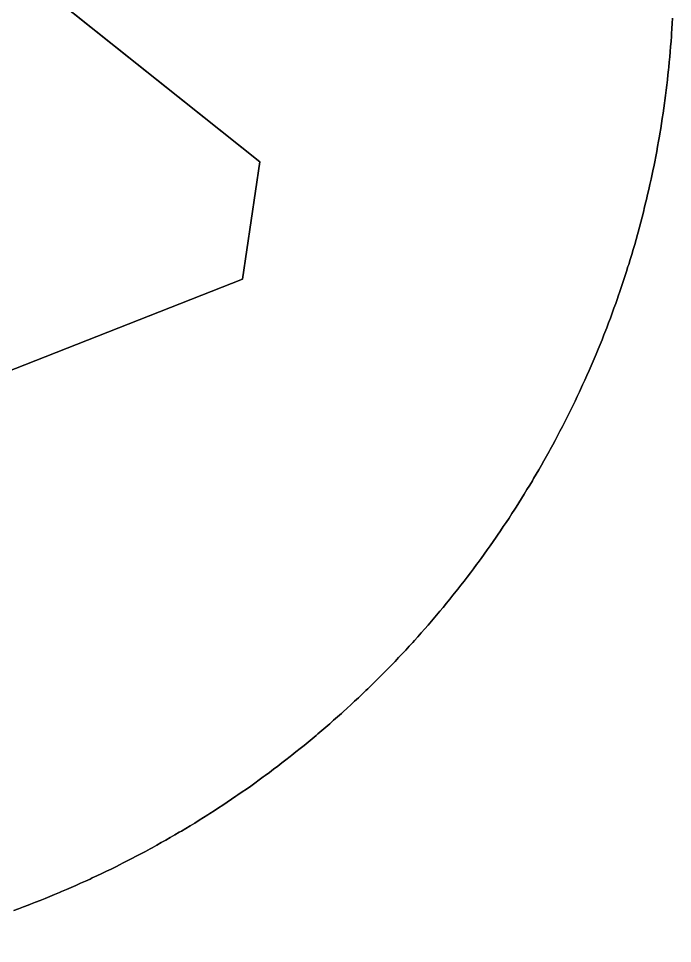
# Model space of a CAD drawing. Header units: metres. Extents: x 708058 to 716328, y 4237327 to 4243479.
# Drawn here: x 714371 to 716325, y 4237562 to 4240324 of the extents above; entities that cross this region are included whole.
import ezdxf

# ---------------------------------------------------------------- set-up
doc = ezdxf.new("R2010")
doc.units = ezdxf.units.M

msp = doc.modelspace()

# ---------------------------------------------------------------- linework, layer by layer
at = {"layer": 'AUX_LOC IAT'}
msp.add_polyline3d([(710852.4, 4243271.5, 107.7), (709995.8, 4237561.9, 107.7), (715039.4, 4239545.4, 13.8), (715091.9, 4239895.4, 13.8), (710852.4, 4243271.5, 107.7)], dxfattribs=at)
at = {"layer": 'AUX_RECNET LEAL'}
msp.add_polyline3d([(714356.3, 4237660.4, 235.9), (714370.8, 4237665.8, 235.9), (714385.3, 4237671.2, 235.9), (714399.8, 4237676.7, 235.9), (714406.6, 4237679.3, 235.9), (714421.1, 4237684.9, 235.9), (714435.5, 4237690.6, 235.9), (714449.9, 4237696.4, 235.9), (714464.2, 4237702.2, 235.9), (714478.5, 4237708.1, 235.9), (714492.8, 4237714.1, 235.9), (714499.6, 4237716.9, 235.9), (714513.8, 4237723, 235.9), (714528, 4237729.1, 235.9), (714542.2, 4237735.4, 235.9), (714556.4, 4237741.7, 235.9), (714570.5, 4237748.1, 235.9), (714584.6, 4237754.5, 235.9), (714591.2, 4237757.6, 235.9), (714605.2, 4237764.1, 235.9), (714619.2, 4237770.8, 235.9), (714633.2, 4237777.5, 235.9), (714647.1, 4237784.2, 235.9), (714661, 4237791.1, 235.9), (714674.9, 4237798, 235.9), (714681.4, 4237801.3, 235.9), (714695.2, 4237808.3, 235.9), (714709, 4237815.4, 235.9), (714722.7, 4237822.6, 235.9), (714736.4, 4237829.8, 235.9), (714750.1, 4237837.1, 235.9), (714763.7, 4237844.5, 235.9), (714770.1, 4237848, 235.9), (714783.7, 4237855.5, 235.9), (714797.2, 4237863, 235.9), (714810.7, 4237870.6, 235.9), (714824.2, 4237878.3, 235.9), (714837.6, 4237886.1, 235.9), (714850.9, 4237893.9, 235.9), (714857.2, 4237897.6, 235.9), (714870.5, 4237905.5, 235.9), (714883.8, 4237913.5, 235.9), (714897, 4237921.6, 235.9), (714910.2, 4237929.7, 235.9), (714923.4, 4237937.9, 235.9), (714936.5, 4237946.2, 235.9), (714942.6, 4237950.1, 235.9), (714955.7, 4237958.5, 235.9), (714968.6, 4237966.9, 235.9), (714981.6, 4237975.4, 235.9), (714994.5, 4237984, 235.9), (715007.4, 4237992.7, 235.9), (715020.2, 4238001.4, 235.9), (715026.2, 4238005.5, 235.9), (715039, 4238014.3, 235.9), (715051.7, 4238023.1, 235.9), (715064.3, 4238032.1, 235.9), (715076.9, 4238041.1, 235.9), (715089.5, 4238050.1, 235.9), (715102, 4238059.3, 235.9), (715107.9, 4238063.6, 235.9), (715120.3, 4238072.8, 235.9), (715132.7, 4238082.1, 235.9), (715145.1, 4238091.4, 235.9), (715157.4, 4238100.9, 235.9), (715169.7, 4238110.3, 235.9), (715181.9, 4238119.9, 235.9), (715187.6, 4238124.4, 235.9), (715199.7, 4238134, 235.9), (715211.8, 4238143.7, 235.9), (715223.9, 4238153.5, 235.9), (715235.8, 4238163.3, 235.9), (715247.8, 4238173.2, 235.9), (715259.7, 4238183.1, 235.9), (715265.2, 4238187.8, 235.9), (715277, 4238197.8, 235.9), (715288.8, 4238207.9, 235.9), (715300.5, 4238218.1, 235.9), (715312.1, 4238228.3, 235.9), (715323.7, 4238238.6, 235.9), (715335.3, 4238248.9, 235.9), (715340.7, 4238253.8, 235.9), (715352.2, 4238264.2, 235.9), (715363.6, 4238274.7, 235.9), (715374.9, 4238285.2, 235.9), (715386.2, 4238295.8, 235.9), (715397.5, 4238306.5, 235.9), (715408.7, 4238317.2, 235.9), (715413.9, 4238322.3, 235.9), (715425, 4238333.1, 235.9), (715436.1, 4238343.9, 235.9), (715447.1, 4238354.8, 235.9), (715458, 4238365.8, 235.9), (715468.9, 4238376.8, 235.9), (715479.7, 4238387.9, 235.9), (715484.8, 4238393.2, 235.9), (715495.6, 4238404.3, 235.9), (715506.2, 4238415.5, 235.9), (715516.9, 4238426.8, 235.9), (715527.4, 4238438.1, 235.9), (715537.9, 4238449.5, 235.9), (715548.4, 4238461, 235.9), (715553.3, 4238466.4, 235.9), (715563.7, 4238477.9, 235.9), (715574, 4238489.5, 235.9), (715584.2, 4238501.1, 235.9), (715594.4, 4238512.8, 235.9), (715604.5, 4238524.5, 235.9), (715614.6, 4238536.3, 235.9), (715619.3, 4238541.8, 235.9), (715629.3, 4238553.7, 235.9), (715639.2, 4238565.6, 235.9), (715649, 4238577.6, 235.9), (715658.8, 4238589.6, 235.9), (715668.5, 4238601.6, 235.9), (715678.2, 4238613.7, 235.9), (715682.7, 4238619.5, 235.9), (715692.3, 4238631.6, 235.9), (715701.8, 4238643.9, 235.9), (715711.3, 4238656.1, 235.9), (715720.6, 4238668.5, 235.9), (715730, 4238680.9, 235.9), (715739.2, 4238693.3, 235.9), (715743.6, 4238699.2, 235.9), (715752.7, 4238711.6, 235.9), (715761.8, 4238724.2, 235.9), (715770.8, 4238736.8, 235.9), (715779.8, 4238749.4, 235.9), (715788.7, 4238762.1, 235.9), (715797.5, 4238774.8, 235.9), (715801.7, 4238780.8, 235.9), (715810.4, 4238793.6, 235.9), (715819.1, 4238806.5, 235.9), (715827.7, 4238819.4, 235.9), (715836.2, 4238832.3, 235.9), (715844.7, 4238845.3, 235.9), (715853.1, 4238858.3, 235.9), (715857, 4238864.4, 235.9), (715865.3, 4238877.5, 235.9), (715873.6, 4238890.6, 235.9), (715881.7, 4238903.8, 235.9), (715889.8, 4238917, 235.9), (715897.9, 4238930.2, 235.9), (715905.8, 4238943.5, 235.9), (715909.6, 4238949.8, 235.9), (715917.4, 4238963.2, 235.9), (715925.2, 4238976.5, 235.9), (715932.9, 4238990, 235.9), (715940.6, 4239003.4, 235.9), (715948.2, 4239016.9, 235.9), (715955.7, 4239030.5, 235.9), (715959.2, 4239036.9, 235.9), (715966.6, 4239050.5, 235.9), (715974, 4239064.1, 235.9), (715981.2, 4239077.8, 235.9), (715988.4, 4239091.5, 235.9), (715995.6, 4239105.3, 235.9), (716002.6, 4239119.1, 235.9), (716005.9, 4239125.6, 235.9), (716012.9, 4239139.4, 235.9), (716019.8, 4239153.3, 235.9), (716026.6, 4239167.2, 235.9), (716033.3, 4239181.2, 235.9), (716040, 4239195.2, 235.9), (716046.6, 4239209.2, 235.9), (716049.6, 4239215.8, 235.9), (716056.1, 4239229.9, 235.9), (716062.5, 4239244, 235.9), (716068.9, 4239258.1, 235.9), (716075.1, 4239272.3, 235.9), (716081.3, 4239286.5, 235.9), (716087.5, 4239300.7, 235.9), (716090.3, 4239307.4, 235.9), (716096.3, 4239321.7, 235.9), (716102.3, 4239336, 235.9), (716108.1, 4239350.4, 235.9), (716113.9, 4239364.7, 235.9), (716119.6, 4239379.1, 235.9), (716125.3, 4239393.6, 235.9), (716127.9, 4239400.4, 235.9), (716133.5, 4239414.8, 235.9), (716138.9, 4239429.3, 235.9), (716144.3, 4239443.9, 235.9), (716149.6, 4239458.4, 235.9), (716154.8, 4239473, 235.9), (716160, 4239487.6, 235.9), (716162.4, 4239494.5, 235.9), (716167.4, 4239509.1, 235.9), (716172.4, 4239523.8, 235.9), (716177.3, 4239538.5, 235.9), (716182.1, 4239553.2, 235.9), (716186.9, 4239568, 235.9), (716191.5, 4239582.8, 235.9), (716193.7, 4239589.7, 235.9), (716198.3, 4239604.5, 235.9), (716202.7, 4239619.4, 235.9), (716207.1, 4239634.2, 235.9), (716211.5, 4239649.1, 235.9), (716215.7, 4239664, 235.9), (716219.9, 4239678.9, 235.9), (716221.8, 4239686, 235.9), (716225.9, 4239700.9, 235.9), (716229.8, 4239715.9, 235.9), (716233.7, 4239730.9, 235.9), (716237.6, 4239745.9, 235.9), (716241.3, 4239760.9, 235.9), (716245, 4239776, 235.9), (716246.7, 4239783.1, 235.9), (716250.2, 4239798.2, 235.9), (716253.7, 4239813.3, 235.9), (716257.1, 4239828.4, 235.9), (716260.4, 4239843.5, 235.9), (716263.7, 4239858.6, 235.9), (716266.8, 4239873.8, 235.9), (716268.3, 4239881, 235.9), (716271.4, 4239896.2, 235.9), (716274.3, 4239911.4, 235.9), (716277.2, 4239926.6, 235.9), (716280, 4239941.8, 235.9), (716282.8, 4239957.1, 235.9), (716285.4, 4239972.3, 235.9), (716286.6, 4239979.5, 235.9), (716289.2, 4239994.8, 235.9), (716291.6, 4240010.1, 235.9), (716294, 4240025.4, 235.9), (716296.3, 4240040.7, 235.9), (716298.6, 4240056.1, 235.9), (716300.7, 4240071.4, 235.9), (716301.7, 4240078.6, 235.9), (716303.7, 4240094, 235.9), (716305.7, 4240109.4, 235.9), (716307.5, 4240124.7, 235.9), (716309.3, 4240140.1, 235.9), (716311, 4240155.5, 235.9), (716312.7, 4240170.9, 235.9), (716313.4, 4240178.2, 235.9), (716314.9, 4240193.6, 235.9), (716316.3, 4240209, 235.9), (716317.7, 4240224.5, 235.9), (716319, 4240239.9, 235.9), (716320.2, 4240255.4, 235.9), (716321.3, 4240270.8, 235.9), (716321.8, 4240278.1, 235.9), (716322.8, 4240293.6, 235.9), (716323.7, 4240309, 235.9), (716324.5, 4240324.5, 235.9)], dxfattribs=at)
at = {"layer": 'FINAL_AUX_LOC IAT'}
msp.add_polyline3d([(711436.1, 4242806.7, 0), (713127.4, 4241459.8, 0), (714029.4, 4240741.6, 0), (715091.9, 4239895.4, 0), (715039.4, 4239545.4, 0), (713771.4, 4239046.7, 0), (711455.1, 4238135.8, 0)], dxfattribs=at)
at = {"layer": 'FINAL_AUX_RECNET LEAL'}
for points in [[(713771.4, 4239046.7, 0), (715039.4, 4239545.4, 0), (715091.9, 4239895.4, 0), (714029.4, 4240741.6, 0)], [(716324.5, 4240324.5, 0), (716323.7, 4240309, 0), (716322.8, 4240293.6, 0), (716321.8, 4240278.1, 0), (716321.3, 4240270.8, 0), (716320.2, 4240255.4, 0), (716319, 4240239.9, 0), (716317.7, 4240224.5, 0), (716316.3, 4240209, 0), (716314.9, 4240193.6, 0), (716313.4, 4240178.2, 0), (716312.7, 4240170.9, 0), (716311, 4240155.5, 0), (716309.3, 4240140.1, 0), (716307.5, 4240124.7, 0), (716305.7, 4240109.4, 0), (716303.7, 4240094, 0), (716301.7, 4240078.6, 0), (716300.7, 4240071.4, 0), (716298.6, 4240056.1, 0), (716296.3, 4240040.7, 0), (716294, 4240025.4, 0), (716291.6, 4240010.1, 0), (716289.2, 4239994.8, 0), (716286.6, 4239979.5, 0), (716285.4, 4239972.3, 0), (716282.8, 4239957.1, 0), (716280, 4239941.8, 0), (716277.2, 4239926.6, 0), (716274.3, 4239911.4, 0), (716271.4, 4239896.2, 0), (716268.3, 4239881, 0), (716266.8, 4239873.8, 0), (716263.7, 4239858.6, 0), (716260.4, 4239843.5, 0), (716257.1, 4239828.4, 0), (716253.7, 4239813.3, 0), (716250.2, 4239798.2, 0), (716246.7, 4239783.1, 0), (716245, 4239776, 0), (716241.3, 4239760.9, 0), (716237.6, 4239745.9, 0), (716233.7, 4239730.9, 0), (716229.8, 4239715.9, 0), (716225.9, 4239700.9, 0), (716221.8, 4239686, 0), (716219.9, 4239678.9, 0), (716215.7, 4239664, 0), (716211.5, 4239649.1, 0), (716207.1, 4239634.2, 0), (716202.7, 4239619.4, 0), (716198.3, 4239604.5, 0), (716193.7, 4239589.7, 0), (716191.5, 4239582.8, 0), (716186.9, 4239568, 0), (716182.1, 4239553.2, 0), (716177.3, 4239538.5, 0), (716172.4, 4239523.8, 0), (716167.4, 4239509.1, 0), (716162.4, 4239494.5, 0), (716160, 4239487.6, 0), (716154.8, 4239473, 0), (716149.6, 4239458.4, 0), (716144.3, 4239443.9, 0), (716138.9, 4239429.3, 0), (716133.5, 4239414.8, 0), (716127.9, 4239400.4, 0), (716125.3, 4239393.6, 0), (716119.6, 4239379.1, 0), (716113.9, 4239364.7, 0), (716108.1, 4239350.4, 0), (716102.3, 4239336, 0), (716096.3, 4239321.7, 0), (716090.3, 4239307.4, 0), (716087.5, 4239300.7, 0), (716081.3, 4239286.5, 0), (716075.1, 4239272.3, 0), (716068.9, 4239258.1, 0), (716062.5, 4239244, 0), (716056.1, 4239229.9, 0), (716049.6, 4239215.8, 0), (716046.6, 4239209.2, 0), (716040, 4239195.2, 0), (716033.3, 4239181.2, 0), (716026.6, 4239167.2, 0), (716019.8, 4239153.3, 0), (716012.9, 4239139.4, 0), (716005.9, 4239125.6, 0), (716002.6, 4239119.1, 0), (715995.6, 4239105.3, 0), (715988.4, 4239091.5, 0), (715981.2, 4239077.8, 0), (715974, 4239064.1, 0), (715966.6, 4239050.5, 0), (715959.2, 4239036.9, 0), (715955.7, 4239030.5, 0), (715948.2, 4239016.9, 0), (715940.6, 4239003.4, 0), (715932.9, 4238990, 0), (715925.2, 4238976.5, 0), (715917.4, 4238963.2, 0), (715909.6, 4238949.8, 0), (715905.8, 4238943.5, 0), (715897.9, 4238930.2, 0), (715889.8, 4238917, 0), (715881.7, 4238903.8, 0), (715873.6, 4238890.6, 0), (715865.3, 4238877.5, 0), (715857, 4238864.4, 0), (715853.1, 4238858.3, 0), (715844.7, 4238845.3, 0), (715836.2, 4238832.3, 0), (715827.7, 4238819.4, 0), (715819.1, 4238806.5, 0), (715810.4, 4238793.6, 0), (715801.7, 4238780.8, 0), (715797.5, 4238774.8, 0), (715788.7, 4238762.1, 0), (715779.8, 4238749.4, 0), (715770.8, 4238736.8, 0), (715761.8, 4238724.2, 0), (715752.7, 4238711.6, 0), (715743.6, 4238699.2, 0), (715739.2, 4238693.3, 0), (715730, 4238680.9, 0), (715720.6, 4238668.5, 0), (715711.3, 4238656.1, 0), (715701.8, 4238643.9, 0), (715692.3, 4238631.6, 0), (715682.7, 4238619.5, 0), (715678.2, 4238613.7, 0), (715668.5, 4238601.6, 0), (715658.8, 4238589.6, 0), (715649, 4238577.6, 0), (715639.2, 4238565.6, 0), (715629.3, 4238553.7, 0), (715619.3, 4238541.8, 0), (715614.6, 4238536.3, 0), (715604.5, 4238524.5, 0), (715594.4, 4238512.8, 0), (715584.2, 4238501.1, 0), (715574, 4238489.5, 0), (715563.7, 4238477.9, 0), (715553.3, 4238466.4, 0), (715548.4, 4238461, 0), (715537.9, 4238449.5, 0), (715527.4, 4238438.1, 0), (715516.9, 4238426.8, 0), (715506.2, 4238415.5, 0), (715495.6, 4238404.3, 0), (715484.8, 4238393.2, 0), (715479.7, 4238387.9, 0), (715468.9, 4238376.8, 0), (715458, 4238365.8, 0), (715447.1, 4238354.8, 0), (715436.1, 4238343.9, 0), (715425, 4238333.1, 0), (715413.9, 4238322.3, 0), (715408.7, 4238317.2, 0), (715397.5, 4238306.5, 0), (715386.2, 4238295.8, 0), (715374.9, 4238285.2, 0), (715363.6, 4238274.7, 0), (715352.2, 4238264.2, 0), (715340.7, 4238253.8, 0), (715335.3, 4238248.9, 0), (715323.7, 4238238.6, 0), (715312.1, 4238228.3, 0), (715300.5, 4238218.1, 0), (715288.8, 4238207.9, 0), (715277, 4238197.8, 0), (715265.2, 4238187.8, 0), (715259.7, 4238183.1, 0), (715247.8, 4238173.2, 0), (715235.8, 4238163.3, 0), (715223.9, 4238153.5, 0), (715211.8, 4238143.7, 0), (715199.7, 4238134, 0), (715187.6, 4238124.4, 0), (715181.9, 4238119.9, 0), (715169.7, 4238110.3, 0), (715157.4, 4238100.9, 0), (715145.1, 4238091.4, 0), (715132.7, 4238082.1, 0), (715120.3, 4238072.8, 0), (715107.9, 4238063.6, 0), (715102, 4238059.3, 0), (715089.5, 4238050.1, 0), (715076.9, 4238041.1, 0), (715064.3, 4238032.1, 0), (715051.7, 4238023.1, 0), (715039, 4238014.3, 0), (715026.2, 4238005.5, 0), (715020.2, 4238001.4, 0), (715007.4, 4237992.7, 0), (714994.5, 4237984, 0), (714981.6, 4237975.4, 0), (714968.6, 4237966.9, 0), (714955.7, 4237958.5, 0), (714942.6, 4237950.1, 0), (714936.5, 4237946.2, 0), (714923.4, 4237937.9, 0), (714910.2, 4237929.7, 0), (714897, 4237921.6, 0), (714883.8, 4237913.5, 0), (714870.5, 4237905.5, 0), (714857.2, 4237897.6, 0), (714850.9, 4237893.9, 0), (714837.6, 4237886.1, 0), (714824.2, 4237878.3, 0), (714810.7, 4237870.6, 0), (714797.2, 4237863, 0), (714783.7, 4237855.5, 0), (714770.1, 4237848, 0), (714763.7, 4237844.5, 0), (714750.1, 4237837.1, 0), (714736.4, 4237829.8, 0), (714722.7, 4237822.6, 0), (714709, 4237815.4, 0), (714695.2, 4237808.3, 0), (714681.4, 4237801.3, 0), (714674.9, 4237798, 0), (714661, 4237791.1, 0), (714647.1, 4237784.2, 0), (714633.2, 4237777.5, 0), (714619.2, 4237770.8, 0), (714605.2, 4237764.1, 0), (714591.2, 4237757.6, 0), (714584.6, 4237754.5, 0), (714570.5, 4237748.1, 0), (714556.4, 4237741.7, 0), (714542.2, 4237735.4, 0), (714528, 4237729.1, 0), (714513.8, 4237723, 0), (714499.6, 4237716.9, 0), (714492.8, 4237714.1, 0), (714478.5, 4237708.1, 0), (714464.2, 4237702.2, 0), (714449.9, 4237696.4, 0), (714435.5, 4237690.6, 0), (714421.1, 4237684.9, 0), (714406.6, 4237679.3, 0), (714399.8, 4237676.7, 0), (714385.3, 4237671.2, 0), (714370.8, 4237665.8, 0), (714356.3, 4237660.4, 0)]]:
    msp.add_polyline3d(points, dxfattribs=at)

doc.saveas('drawing.dxf')
